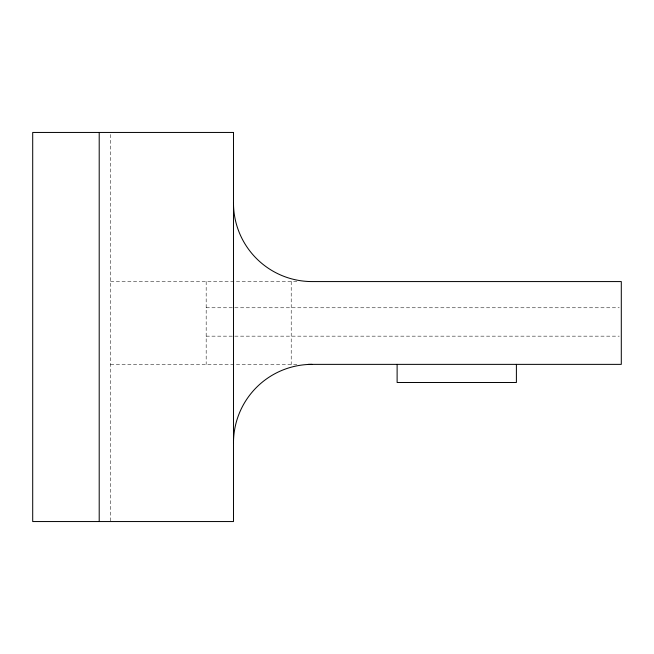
<?xml version="1.0" encoding="UTF-8"?>
<svg xmlns="http://www.w3.org/2000/svg" width="654" height="654" viewBox="0 0 654 654"><rect width="100%" height="100%" fill="white"/><g stroke="black" fill="none" stroke-linecap="round" stroke-linejoin="round"><path stroke-width="0.49" stroke-dasharray="3.27 2.45" d="M110.559 281.572L297.922 281.572M206.173 307.772L619.273 307.772M206.173 336.156L619.273 336.156M110.559 364.368L298.853 364.368M291.21 281.572L291.21 364.368M206.173 281.572L206.173 364.368M110.559 134.495L110.559 521.549"/><path stroke-width="0.98" d="M307.993 364.368L621.3 364.368L621.3 281.572L312.081 281.572A78.594 78.594 0 0 1 233.486 202.977M516.398 364.368L516.398 382.5L397.117 382.5L397.117 364.368M99.204 132.451L99.204 521.549M233.486 442.962A78.594 78.594 0 0 1 312.081 364.368M233.486 132.451L32.7 132.451L32.7 521.549L233.486 521.549L233.486 132.451"/></g></svg>
